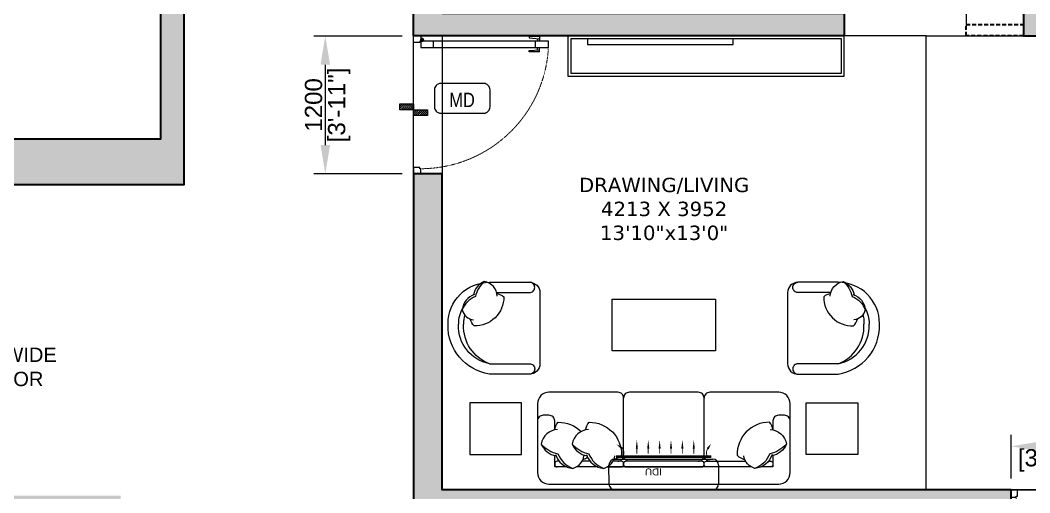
# Model space of a CAD drawing. Header units: millimetres. Extents: x -9976 to 131129, y -15735 to 207061.
# Drawn here: x 110209 to 118998, y 175162 to 179277 of the extents above; entities that cross this region are included whole.
import ezdxf
from ezdxf.enums import TextEntityAlignment as Align

# ---------------------------------------------------------------- set-up
doc = ezdxf.new("R2010")
doc.units = ezdxf.units.MM
for name, pattern in [('3BHK  WEST_UN-2$0$DASHED', [0.75, 0.5, -0.25]), ('3BHK  WEST_UN-3$0$$0$DASHED', [0.75, 0.5, -0.25]), ('3BHK  WEST_UN-3$0$DASHED', [0.75, 0.5, -0.25])]:
    doc.linetypes.add(name, pattern=pattern)
for name, color, linetype in [('A-Dimensions', 4, 'Continuous'), ('A-Door', 11, 'Continuous'), ('A-Door Line', 8, 'Continuous'), ('A-Elevation 10', 8, 'Continuous'), ('A-Fixture', 8, 'Continuous'), ('A-Furniture', 8, 'Continuous'), ('A-Hatch', 252, 'Continuous'), ('A-Room Boundary', 44, 'Continuous'), ('A-Text Main', 44, 'Continuous')]:
    doc.layers.add(name, color=color, linetype=linetype)
doc.layers.add('A-Wall', color=240, linetype='Continuous', lineweight=35)
doc.styles.add('2024-08-29_TOWER-A$0$simplex-0.8', font='simplex.shx', dxfattribs={"width": 0.8})
doc.styles.add('3.5BHK EAST_UN-1$0$grid_text', font='verdana.ttf')
doc.styles.add('3BHK  WEST_UN-2$0$AMISH', font='arial.ttf')
doc.styles.add('ARIAL', font='ARIALN.TTF')
doc.styles.add('Core & corridor$0$Standard', font='arial.ttf')
doc.styles.add('S', font='arial.ttf', dxfattribs={"height": 150})
doc.dimstyles.new('DIMSMALL', dxfattribs={"dimtxt": 150, "dimasz": 250, "dimexe": 100, "dimexo": 100, "dimgap": 25, "dimtad": 1, "dimdec": 0, "dimtxsty": 'S', "dimcen": 0, "dimdle": 100, "dimclrd": 8, "dimclre": 8, "dimclrt": 256, "dimazin": 3, "dimtfac": 1, "dimtdec": 0, "dimtix": 1, "dimtmove": 0, "dimatfit": 3, "dimldrblk": '12_DatumFilled', "dimlwd": -1, "dimlwe": -1, "dimarcsym": 1})

# ---------------------------------------------------------------- blocks, each defined once
blk = doc.blocks.new('Core & corridor$0$A$C436b777d')
at = {"layer": 'A-Hatch'}
h = blk.add_hatch(color=256, dxfattribs=at)
h.dxf.hatch_style = 1
h.paths.add_polyline_path([(250, -3072.7), (2950, -3072.6), (2950, -2672.7), (0.5, -2672.7), (0.5, -12132.6), (2950, -12132.7), (2950, -11732.7), (250.5, -11732.7), (250.5, -9577.7), (2950, -9577.7), (2950, -9377.8), (250.5, -9377.7), (250.5, -7222.7), (2950, -7222.7), (2950, -5565), (2700, -5565), (2700.2, -6972.7), (250.5, -6972.7)])
h.paths.add_polyline_path([(3300, 6580.6), (3300, 9502.1), (3500, 9502.1), (3500.1, 35), (0.4, 35), (0.5, 6682.1), (250, 6682.1), (250.5, 435), (3300.5, 435)])
edge = h.paths.add_edge_path()
edge.add_line((3300, 14502.1), (2580, 14502.1))
edge.add_line((2580, 14502.1), (2580, 15744))
edge.add_line((2580, 15744), (3500, 15744))
edge.add_line((3500, 15744), (3500, 16044))
edge.add_line((3500, 16044), (2380, 16044))
edge.add_line((2380, 16044), (2380, 14502.1))
edge.add_line((2380, 14502.1), (0.5, 14502.1))
edge.add_line((0.5, 14502.1), (0.5, 7866.6))
edge.add_line((0.5, 7866.6), (250.5, 7866.6))
edge.add_line((250.5, 7866.6), (250.5, 14102.1))
edge.add_line((250.5, 14102.1), (2380, 14102.1))
edge.add_line((2380, 14102.1), (2380, 10852.1))
edge.add_line((2380, 10852.1), (2580, 10852.1))
edge.add_line((2580, 10852.1), (2580, 14102.1))
edge.add_line((2580, 14102.1), (3300, 14102.1))
edge.add_line((3300, 14102.1), (3300, 10702.1))
edge.add_line((3300, 10702.1), (3500, 10702.1))
edge.add_line((3500, 10702.1), (3500, 14502.1))
edge.add_line((3500, 14502.1), (2580, 14502.1))
at = {"layer": 'A-Wall'}
blk.add_lwpolyline([(3300, 6580.6), (3300, 9502.1), (3500, 9502.1), (3500.1, 35), (0.4, 35), (0.5, 6682.1), (250, 6682.1), (250.5, 435), (3300.5, 435), (3300, 6580.6)], dxfattribs=at)
blk = doc.blocks.new('Core & corridor')
at = {"ltscale": 300}
blk.add_blockref('Core & corridor$0$A$C436b777d', (10594.6, 28627.2), dxfattribs=at)
at = {"layer": 'A-Text Main', "insert": (12396.6, 27075.4), "char_height": 125, "width": 1745.679, "attachment_point": 5, "line_spacing_factor": 1.010232, "style": 'Core & corridor$0$Standard'}
blk.add_mtext('2865MM WIDE CORRIDOR', dxfattribs=at)
blk = doc.blocks.new('3BHK  WEST_UN-3$0$ujfdc')
at = {"layer": 'A-Fixture', "linetype": 'Continuous'}
for points in [[(38755.5, -71097.8), (41161.2, -71097.9), (41161.2, -70747.9), (38755.5, -70747.8)], [(38755.5, -71097.8), (41161.2, -71097.9), (41161.2, -70747.9), (38755.5, -70747.8)], [(38780.3, -71072.8), (41136.2, -71072.9), (41136.2, -70772.9), (38780.3, -70772.8)], [(38780.3, -71072.8), (41136.2, -71072.9), (41136.2, -70772.9), (38780.3, -70772.8)], [(40194.1, -70772.8), (38924.1, -70772.8), (38924.1, -70822.8), (40194.1, -70822.8)], [(40194.1, -70772.8), (38924.1, -70772.8), (38924.1, -70822.8), (40194.1, -70822.8)]]:
    blk.add_lwpolyline(points, close=True, dxfattribs=at)
blk = doc.blocks.new('A$Cd470dc81')
at = {"layer": 'A-Door'}
for p, q in [((0, -55.5), (0, 0)), ((0, 0), (62.5, 0)), ((62.5, 0), (62.5, -44.4)), ((55.5, -55.5), (0, -55.5)), ((62.5, -44.4), (55.5, -44.4)), ((55.5, -44.4), (55.5, -55.5)), ((90.2, -33.3), (56.9, -33.3)), ((1173.1, -44.4), (62.5, -44.4)), ((62.5, -44.4), (62.5, -99.9)), ((73.6, -16.7), (73.6, -50)), ((173.5, -99.9), (173.5, -44.4)), ((1006.5, -5.6), (1006.5, -16.7)), ((1095.4, -5.6), (1006.5, -5.6)), ((1006.5, -16.7), (1095.4, -24.9)), ((1062, -99.9), (1062, -44.4)), ((1078.7, -23.3), (1078.7, -44.4)), ((1095.4, -5.6), (1095.4, -44.4)), ((1173.1, -99.9), (1173.1, -44.4)), ((62.5, -99.9), (1173.1, -99.9)), ((62.5, -99.9), (62.5, -99.9)), ((1006.5, -127.7), (1095.4, -119.5)), ((1006.5, -138.8), (1006.5, -127.7)), ((1095.4, -138.8), (1006.5, -138.8)), ((1078.7, -121), (1078.7, -99.9)), ((1095.4, -138.8), (1095.4, -99.9)), ((55.5, -1144.5), (0, -1144.5)), ((0, -1144.5), (0, -1200)), ((0, -1200), (62.5, -1200)), ((55.5, -1155.6), (55.5, -1144.5)), ((62.5, -1155.6), (55.5, -1155.6)), ((62.5, -1200), (62.5, -1155.6))]:
    blk.add_line(p, q, dxfattribs=at)
blk.add_circle((73.6, -33.3), 11.1, dxfattribs=at)
at = {"layer": 'A-Door', "linetype": '3BHK  WEST_UN-3$0$DASHED', "lineweight": 0}
blk.add_arc((61.2, -41.8), 1113.8, 270.08223, 356.3506, dxfattribs=at)
blk = doc.blocks.new('A$Ccfbdbe87')
at = {"layer": 'A-Door'}
for p, q in [((99.9, 973.1), (44.4, 973.1)), ((44.4, 973.1), (44.4, 62.5)), ((99.9, 62.5), (99.9, 973.1)), ((5.6, 895.4), (44.4, 895.4)), ((5.6, 895.4), (5.6, 806.5)), ((16.7, 806.5), (24.9, 895.4)), ((138.8, 895.4), (99.9, 895.4)), ((127.7, 806.5), (119.5, 895.4)), ((138.8, 895.4), (138.8, 806.5)), ((5.6, 806.5), (16.7, 806.5)), ((23.3, 878.7), (44.4, 878.7)), ((99.9, 862), (44.4, 862)), ((121, 878.7), (99.9, 878.7)), ((138.8, 806.5), (127.7, 806.5)), ((33.3, 90.2), (33.3, 56.9)), ((99.9, 173.5), (44.4, 173.5)), ((0, 0), (0, 62.5)), ((0, 62.5), (44.4, 62.5)), ((55.5, 0), (0, 0)), ((16.7, 73.6), (50, 73.6)), ((44.4, 62.5), (99.9, 62.5)), ((44.4, 62.5), (44.4, 55.5)), ((44.4, 55.5), (55.5, 55.5)), ((55.5, 55.5), (55.5, 0)), ((99.9, 62.5), (99.9, 62.5)), ((944.5, 55.5), (944.5, 0)), ((955.6, 55.5), (944.5, 55.5)), ((944.5, 0), (1000, 0)), ((1000, 62.5), (955.6, 62.5)), ((955.6, 62.5), (955.6, 55.5)), ((1000, 0), (1000, 62.5))]:
    blk.add_line(p, q, dxfattribs=at)
blk.add_circle((33.3, 73.6), 11.1, dxfattribs=at)
at = {"layer": 'A-Door', "linetype": '3BHK  WEST_UN-2$0$DASHED', "lineweight": 0}
blk.add_arc((41.8, 61.2), 913.8, 0.08223, 86.3506, dxfattribs=at)
blk = doc.blocks.new('3BHK  WEST_UN-3$0$A$Cb1453656')
at = {"layer": 'A-Furniture'}
for points in [[(2200, 700, 0.414214), (2100, 800), (1500, 800, 0.414214), (1450, 750, 0.414214), (1400, 800), (800, 800, 0.414214), (750, 750, 0.414214), (700, 800), (100, 800, 0.414214), (0, 700), (0, 100, 0.414214), (100, 0), (2100, 0, 0.414214), (2200, 100)], [(770, 150), (1430, 150, 0.414214), (1450, 170), (1450, 180, 0.414214), (1430, 200), (770, 200, 0.414214), (750, 180), (750, 170, 0.414214)]]:
    blk.add_lwpolyline(points, format="xyb", close=True, dxfattribs=at)
for points in [[(700, 200, 0.414214), (750, 250), (750, 750, 0.414214)], [(1500, 200, -0.414214), (1450, 250), (1450, 750, -0.414214)], [(150, 472.5), (150, 550, 0.414214), (100, 600), (50, 600, 0.414214), (0, 550)], [(149.9, 472.5, -0.165541), (180.8, 538.6, -0.200231), (379.3, 458.1, -0.121523)], [(419.2, 472.5, -0.165541), (450.2, 538.6, -0.425989), (731, 252.1, -0.121523), (664.3, 212.7, 7.115464)], [(2050.1, 472.5, 0.165541), (2019.2, 538.6, 0.425989), (1738.4, 252.1, 0.121523), (1805, 212.7, -7.115464)], [(2200, 550, 0.414214), (2150, 600), (2100, 600, 0.414214), (2050, 550), (2050, 472.5)], [(175.1, 475.6, 0.356772), (31.8, 349.5, 0.249542), (161.6, 245.7, -9.61688)], [(444.4, 475.6, 0.356772), (301.2, 349.5, 0.249542), (431, 245.7, -9.61688)], [(2024.9, 475.6, -0.356772), (2168.2, 349.5, -0.249542), (2038.4, 245.7, 9.61688)], [(31.8, 349.5, 0.14773), (178, 263.6, 0.213343), (306.9, 137.6, 0.178662)], [(301.2, 349.5, 0.14773), (447.3, 263.6, 0.213343), (576.2, 137.6, 0.178662)], [(2168.2, 349.5, -0.14773), (2022, 263.6, -0.213343), (1893.1, 137.6, -0.178662)], [(255.2, 150), (150, 150), (150, 248.3, 0.414214)], [(188.2, 200), (170, 200, 0.414214), (150, 180), (150, 170, 0.414214), (170, 150)], [(157.8, 256.7, 0.306663), (306.9, 137.6, 0.30633), (404.3, 246.4, -0.872847)], [(457.5, 200), (388.7, 200, 0.414214)], [(436.9, 232.2, -0.071865), (395, 212.7, 7.115464)], [(427.1, 256.7, 0.306663), (576.2, 137.6, 0.30633), (673.7, 246.4, -0.872847)], [(607.7, 150), (730, 150, 0.414214), (750, 170), (750, 180, 0.414214), (730, 200), (658.1, 200, 0.414214)], [(800, 200, -0.414214), (750, 250)], [(1400, 200, 0.414214), (1450, 250)], [(1861.6, 150), (1470, 150, -0.414214), (1450, 170), (1450, 180, -0.414214), (1470, 200), (1811.3, 200, -0.414214)], [(2042.2, 256.7, -0.306663), (1893.1, 137.6, -0.30633), (1795.7, 246.4, 0.872847)], [(2011.8, 200), (2030, 200, -0.414214), (2050, 180), (2050, 170, -0.414214), (2030, 150)]]:
    blk.add_lwpolyline(points, format="xyb", dxfattribs=at)
for points in [[(2050, 248.3), (2050, 150), (1944.8, 150)], [(524.5, 150), (338.4, 150)], [(1861.6, 150), (607.7, 150)]]:
    blk.add_lwpolyline(points, dxfattribs=at)
blk = doc.blocks.new('3BHK  WEST_UN-3$0$2024-08-29_TOWER-A$0$SIDE TABLE')
at = {"layer": 'A-Furniture'}
blk.add_lwpolyline([(0.45, 0), (0, 0), (0, 0.45), (0.45, 0.45)], close=True, dxfattribs=at)
blk = doc.blocks.new('3BHK  WEST_UN-3$0$A$Ce69b8bcf')
at = {"layer": 'A-Furniture'}
for points in [[(800.1, 434.8), (800.1, 90.2, -0.414214), (709.9, 0), (360.8, 0, -0.376272), (0.1, 430.3), (0.1, 434.8), (0.1, 439.3, -0.414214), (360.8, 800), (709.9, 800, -0.414214), (800.1, 709.8), (800.1, 434.8)], [(315.3, 807.4, 0.14773), (237.8, 675.6, 0.213343), (124.1, 559.4, 0.178662)], [(428.9, 678.2, 0.356772), (315.3, 807.4, 0.249542), (221.6, 690.3, -9.61688)], [(424, 709.8), (709.9, 709.8, 0.414214), (755, 754.9), (755, 754.9, 0.414214), (709.9, 800)], [(231.6, 693.8, 0.306663), (124.1, 559.4, 0.30633), (222.3, 471.5, -0.872847)], [(426.1, 700.9, -0.165541), (485.7, 673, -0.425989), (227.4, 419.8, -0.121523), (191.8, 479.9, 7.115464)], [(125.9, 573.6, 0.130591), (90.3, 439.3), (90.3, 434.8)], [(145.1, 516.2, 0.072384), (135.4, 439.3), (135.4, 434.8)], [(360.8, 90.2, -0.364589), (90.3, 430.3), (90.3, 434.8)], [(360.8, 90.2, -0.321599), (135.4, 430.3), (135.4, 434.8)], [(360.8, 90.2), (709.9, 90.2, -0.414214), (755, 45.1), (755, 45.1, -0.414214), (709.9, 0)]]:
    blk.add_lwpolyline(points, format="xyb", dxfattribs=at)
blk = doc.blocks.new('3BHK  WEST_UN-2$0$WALL MOUNTED SPLIT AC')
for p, q in [((18065.12, -8113.34), (18065.11, -8079.5)), ((18067.15, -8077.46), (18073.71, -8077.46)), ((18075.75, -8079.5), (18075.75, -8113.29)), ((18064.01, -8112.84, 0), (18064, -8079.99, 0)), ((18064.41, -8112.84, 0), (18064.41, -8079.99, 0)), ((18073.72, -8115.33), (18067.16, -8115.38))]:
    blk.add_line(p, q)
at = {"elevation": 0}
for points in [[(18059.86, -8080.11, 0, 0.75, 0), (18061.51, -8081.22, 0.75, 0.75, 0)], [(18058.43, -8086.05, 0, 0.75, 0), (18061.52, -8086.05, 0.75, 0.75, 0)], [(18058.44, -8089.99, 0, 0.75, 0), (18061.52, -8089.99, 0.75, 0.75, 0)], [(18058.44, -8093.93, 0, 0.75, 0), (18061.52, -8093.93, 0.75, 0.75, 0)], [(18058.44, -8097.86, 0, 0.75, 0), (18061.52, -8097.86, 0.75, 0.75, 0)], [(18058.44, -8101.8, 0, 0.75, 0), (18061.52, -8101.8, 0.75, 0.75, 0)], [(18058.44, -8105.74, 0, 0.75, 0), (18061.52, -8105.74, 0.75, 0.75, 0)], [(18059.87, -8112.95, 0, 0.75, 0), (18061.51, -8110.65, 0.75, 0.75, 0)]]:
    blk.add_lwpolyline(points, format="xyseb", dxfattribs=at)
at = {"const_width": 0.3, "elevation": 0}
for points in [[(18061.51, -8081.22, 0.246742), (18063.87, -8081.49, -4.761831)], [(18061.51, -8110.65, -0.246742), (18063.87, -8110.38, 4.761831)]]:
    blk.add_lwpolyline(points, format="xyb", dxfattribs=at)
for points in [[(18061.52, -8086.05), (18063.17, -8086.05)], [(18061.52, -8089.99), (18063.17, -8089.99)], [(18061.52, -8093.93), (18063.17, -8093.93)], [(18061.52, -8097.86), (18063.17, -8097.86)], [(18061.52, -8101.8), (18063.17, -8101.8)], [(18061.52, -8105.74), (18063.17, -8105.74)]]:
    blk.add_lwpolyline(points, dxfattribs=at)
for centre, start, end in [((18067.15, -8079.5), 90.0082, 180.0082), ((18073.71, -8079.5), 0.0078, 90.0078), ((18067.16, -8113.34), 180.0082, 270.0082), ((18073.71, -8113.29), 270.0078, 0.0078)]:
    blk.add_arc(centre, 2.04, start, end)
at = {"layer": 'A-Elevation 10', "style": '3BHK  WEST_UN-2$0$AMISH'}
blk.add_attdef('IDU', text='', height=2.4, rotation=90.0082, dxfattribs=at).set_placement((17772.56, -7418.94, 0), align=Align.MIDDLE_CENTER)
blk = doc.blocks.new('2024-08-29_TOWER-A$0$WNTG')
at = {"layer": 'A-Text Main'}
blk.add_lwpolyline([(-187.8, 246.2), (187.8, 246.2, -0.414214), (242.8, 191.2), (242.8, 43.3, -0.414214), (187.8, -11.7), (-187.8, -11.7, -0.414214), (-242.8, 43.3), (-242.8, 191.2, -0.414214)], format="xyb", close=True, dxfattribs=at)
at = {"layer": 'A-Text Main', "style": '2024-08-29_TOWER-A$0$simplex-0.8', "width": 0.8}
blk.add_attdef('WNTG', text='', height=150, dxfattribs=at).set_placement((-1.6, 43), align=Align.CENTER)
blk = doc.blocks.new('TILE DROP')
at = {"layer": 'A-Door Line'}
h = blk.add_hatch(dxfattribs=at)
h.set_pattern_fill('ANSI31', color=8, scale=0.1)
h.set_pattern_definition([(45, (-18.584744, -6.592634), (-0.008838835, 0.008838835), [])])
h.paths.add_polyline_path([(0, 0.05), (-0.12, 0.05), (-0.12, 0), (0, 0)])
h.paths.add_polyline_path([(0.12, -0.05), (0.12, 0), (0, 0), (0, -0.05)])
at = {"layer": 'A-Door Line', "color": 3}
for points in [[(-0.12, 0), (-0.12, 0.05), (0, 0.05), (0, 0)], [(0, -0.05), (0, 0), (0.12, 0), (0.12, -0.05)]]:
    blk.add_lwpolyline(points, close=True, dxfattribs=at)
blk = doc.blocks.new('Unit_3')
at = {"layer": 'A-Hatch', "linetype": 'Continuous'}
h = blk.add_hatch(color=256, dxfattribs=at)
h.dxf.hatch_style = 1
h.paths.add_polyline_path([(0, -4107), (0, 0), (2950, 0), (2950, -250), (250, -250), (250, -3907.1), (3749.5, -3907.1), (3749.5, -4107.1)])
h.paths.add_polyline_path([(5510, -4107.1), (5510, 0), (4680, 0), (4680, -250), (5310, -250), (5310, -4107.1)])
h.paths.add_polyline_path([(6920, -250), (10663.4, -250), (10663.4, 0), (6920, 0)])
h.paths.add_polyline_path([(8170.2, -4106.6), (11365, -4106.6), (11365, -2899.7), (11115, -2899.7), (11115, -3856.5), (8170.2, -3856.5)])
h.paths.add_polyline_path([(250, -5307), (0, -5307), (0, -12449.9), (3342, -12449.9), (3342, -12199.9), (249.6, -12199.9), (249.6, -8258.9), (5201.6, -8258.9), (5201.6, -8058.9), (250, -8058.9)])
at = {"layer": 'A-Door Line', "color": 1}
blk.add_line((0, -5357), (0, -4107), dxfattribs=at)
at = {"layer": 'A-Door Line', "color": 3, "linetype": 'Continuous'}
blk.add_lwpolyline([(5201.6, -8058.9), (6201.6, -8058.9)], dxfattribs=at)
at = {"layer": 'A-Furniture', "linetype": 'Continuous'}
blk.add_line((4810, -2843), (4810, -4006.6), dxfattribs=at)
blk.add_lwpolyline([(2628.6, -6847.9), (1728.6, -6847.9), (1728.6, -6397.9), (2628.6, -6397.9)], close=True, dxfattribs=at)
at = {"layer": 'A-Room Boundary', "color": 3, "linetype": 'Continuous'}
for points in [[(4463.3, -4107.1), (250, -4107.1), (250, -8058.9), (4463.3, -8058.9)], [(4463.3, -4107.1), (8476.8, -4107.1), (8476.8, -8058.9), (4463.3, -8058.9)]]:
    blk.add_lwpolyline(points, close=True, dxfattribs=at)
at = {"layer": 'A-Wall'}
for points in [[(0, -4107), (0, 0), (2950, 0), (2950, -250), (250, -250), (250, -3907.1), (3749.5, -3907.1), (3749.5, -4107.1)], [(5510, -4107.1), (5510, 0), (4680, 0), (4680, -250), (5310, -250), (5310, -4107.1)]]:
    blk.add_lwpolyline(points, close=True, dxfattribs=at)
at = {"layer": 'A-Wall', "linetype": '3BHK  WEST_UN-3$0$$0$DASHED', "ltscale": 70}
blk.add_lwpolyline([(5310, -4107.1), (4809.5, -4106.5), (4809.5, -4006.6), (5310, -4007.1), (5310, -4107.1)], dxfattribs=at)
at = {"layer": 'A-Wall'}
blk.add_lwpolyline([(250, -5307), (0, -5307), (0, -12449.9), (3342, -12449.9), (3342, -12199.9), (249.6, -12199.9), (249.6, -8258.9), (5201.6, -8258.9), (5201.6, -8058.9), (250, -8058.9), (250, -5307)], dxfattribs=at)
at = {"layer": 'A-Door', "linetype": 'Continuous'}
blk.add_blockref('A$Cd470dc81', (0, -4107), dxfattribs=at)
at = {"layer": 'A-Door', "linetype": 'Continuous', "rotation": 180}
blk.add_blockref('A$Ccfbdbe87', (6201.6, -8058.9), dxfattribs=at)
at = {"layer": 'A-Door Line', "color": 8, "xscale": 1000.000000000004, "yscale": 1000.000000000004, "zscale": 1000.000000000004, "rotation": 180}
blk.add_blockref('TILE DROP', (0, -4748.6), dxfattribs=at)
at = {"layer": 'A-Elevation 10', "color": 2}
ref = blk.add_blockref('3BHK  WEST_UN-2$0$WALL MOUNTED SPLIT AC', (205983, 446947.9), dxfattribs=dict(at, xscale=25.17221723757713, yscale=25.17221723757713, zscale=25.17221723757713, rotation=270))
ref.add_attrib('IDU', 'IDU', dxfattribs={"layer": 'A-Furniture', "height": 60.41, "rotation": 180.00823, "style": '3BHK  WEST_UN-2$0$AMISH'}).set_placement((2087.5, -7902.7, 0), align=Align.MIDDLE_CENTER)
at = {"layer": 'A-Furniture'}
blk.add_blockref('3BHK  WEST_UN-3$0$ujfdc', (-37411.6, 66640.8), dxfattribs=at)
at = {"layer": 'A-Furniture', "linetype": 'Continuous'}
for name, p in [('3BHK  WEST_UN-3$0$A$Ce69b8bcf', (299.6, -7051.2)), ('3BHK  WEST_UN-3$0$A$Cb1453656', (1078.6, -8008.9))]:
    blk.add_blockref(name, p, dxfattribs=at)
at = {"layer": 'A-Furniture', "linetype": 'Continuous', "xscale": -1}
blk.add_blockref('3BHK  WEST_UN-3$0$A$Ce69b8bcf', (4056.3, -7051.2), dxfattribs=at)
at = {"layer": 'A-Furniture', "linetype": 'Continuous', "zscale": 1000}
for p, xscale, yscale, rotation in [((939.1, -7301.5), -1000.000000000012, 1000.000000000012, 90), ((3418, -7301.5), 1000, 1000, 270)]:
    blk.add_blockref('3BHK  WEST_UN-3$0$2024-08-29_TOWER-A$0$SIDE TABLE', p, dxfattribs=dict(at, xscale=xscale, yscale=yscale, rotation=rotation))
at = {"layer": 'A-Text Main'}
ref = blk.add_blockref('2024-08-29_TOWER-A$0$WNTG', (423.3, -4532.6), dxfattribs=dict(at, xscale=-1, rotation=180))
ref.add_attrib('WNTG', 'MD', dxfattribs={"height": 125, "style": 'ARIAL'}).set_placement((421.7, -4726), align=Align.CENTER)
at = {"layer": 'A-Text Main', "color": 3, "linetype": 'Continuous', "insert": (2180.9, -5613.5), "char_height": 125, "width": 1453.819, "attachment_point": 5, "style": '3.5BHK EAST_UN-1$0$grid_text'}
blk.add_mtext('DRAWING/LIVING\\P4213 X 3952\\P13\'10"x13\'0"', dxfattribs=at)
blk = doc.blocks.new('*D112')
at = {"layer": 'A-Dimensions', "color": 8, "transparency": 16777216}
for p, q in [((113533.8, 179139.2), (112764.7, 179139.2)), ((112864.7, 178889.2), (112864.7, 178189.2)), ((113533.8, 177939.2), (112764.7, 177939.2))]:
    blk.add_line(p, q, dxfattribs=at)
for points in [[(112823, 178889.2), (112906.3, 178889.2), (112864.7, 179139.2)], [(112823, 178189.2), (112906.3, 178189.2), (112864.7, 177939.2)]]:
    blk.add_solid(points, dxfattribs=at)
at = {"layer": 'Defpoints', "color": 0, "transparency": 16777216}
for p in [(113633.8, 179139.2), (112864.7, 177939.2), (113633.8, 177939.2)]:
    blk.add_point(p, dxfattribs=at)
at = {"layer": 'A-Dimensions', "lineweight": 30, "transparency": 16777216, "char_height": 150, "attachment_point": 5, "rotation": 90, "style": 'S'}
for s, insert in [('\\A1;[3\'-11"]', (112985.8, 178539.2)), ('\\A1;1200', (112763.1, 178539.2))]:
    blk.add_mtext(s, dxfattribs=dict(at, insert=insert))
blk = doc.blocks.new('12_DatumFilled')
at = {"color": 8, "linetype": 'ByBlock'}
blk.add_solid([(0, 0.577), (-1, 0), (0, -0.577)], dxfattribs=at)
blk = doc.blocks.new('*D113')
at = {"layer": 'A-Dimensions', "color": 8, "transparency": 16777216}
for p, q in [((118835.4, 175287.3), (118835.4, 175666.8)), ((119835.4, 175287.3), (119835.4, 175666.8)), ((119085.4, 175566.8), (119585.4, 175566.8))]:
    blk.add_line(p, q, dxfattribs=at)
for points in [[(119085.4, 175608.4), (119085.4, 175525.1), (118835.4, 175566.8)], [(119585.4, 175608.4), (119585.4, 175525.1), (119835.4, 175566.8)]]:
    blk.add_solid(points, dxfattribs=at)
at = {"layer": 'Defpoints', "color": 0, "transparency": 16777216}
for p in [(119835.4, 175566.8), (118835.4, 175187.3), (119835.4, 175187.3)]:
    blk.add_point(p, dxfattribs=at)
at = {"layer": 'A-Dimensions', "lineweight": 30, "transparency": 16777216, "char_height": 150, "attachment_point": 5, "style": 'S'}
for s, insert in [('\\A1;1000', (119335.4, 175668.4)), ('\\A1;[3\'-3 1/2"]', (119335.4, 175444.7))]:
    blk.add_mtext(s, dxfattribs=dict(at, insert=insert))

msp = doc.modelspace()

# ---------------------------------------------------------------- block references
msp.add_blockref('Core & corridor', (97538.5, 149182.5))

# ---------------------------------------------------------------- next in the draw order: block references
at = {"linetype": 'Continuous'}
msp.add_blockref('Unit_3', (113633.6, 183246.5), dxfattribs=at)

# ---------------------------------------------------------------- next in the draw order: dimensions: what is measured, and where the dimension line sits
at = {"layer": 'A-Dimensions', "lineweight": 30}
dim = msp.add_linear_dim(base=(112864.7, 177939.2), p1=(113633.8, 179139.2), p2=(113633.8, 177939.2), angle=90, dimstyle='DIMSMALL', dxfattribs=at)
dim.commit()
dim.dimension.update_dxf_attribs({"geometry": '*D112', "text_midpoint": (112864.7, 178539.2)})
dim = msp.add_linear_dim(base=(119835.4, 175566.8), p1=(118835.4, 175187.3), p2=(119835.4, 175187.3), dimstyle='DIMSMALL', dxfattribs=at)
dim.commit()
dim.dimension.update_dxf_attribs({"geometry": '*D113', "text_midpoint": (119335.4, 175566.8)})

doc.saveas('drawing.dxf')
